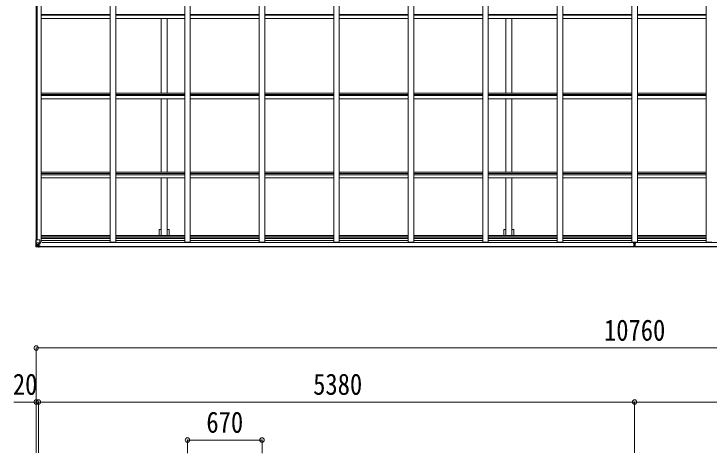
# Model space of a CAD drawing. Units: millimetres at full size, sheet at 1:40. Extents: x -11181 to 11305, y -7804 to 7716.
# Drawn here: x -951 to 5300, y -332 to 3618 of the extents above; entities that cross this region are included whole.
import ezdxf
from ezdxf.enums import TextEntityAlignment as Align

# ---------------------------------------------------------------- set-up
doc = ezdxf.new("R2010")
doc.units = ezdxf.units.MM
doc.header["$LTSCALE"] = 40
doc.header["$PDMODE"] = 32
doc.header["$PDSIZE"] = 40
for name, color, linetype, lineweight in [('0-1_本体', 4, 'Continuous', 9), ('0-2_部品', 7, 'Continuous', 9), ('0-4_TABLE1', 7, 'Continuous', 9), ('0-A_寸法', 6, 'Continuous', 9)]:
    doc.layers.add(name, color=color, linetype=linetype, lineweight=lineweight)
doc.styles.add('ＭＳ ゴシック', font='')
doc.styles.get('ＭＳ ゴシック').set_extended_font_data('MS Gothic')

msp = doc.modelspace()

# ---------------------------------------------------------------- linework, layer by layer
at = {"layer": '0-1_本体'}
for p, q in [((-750.11, 1584.65), (-750.11, 6854.74)), ((-740.29, 1584.65), (-740.29, 6854.74)), ((-705.11, 1566.18), (-705.11, 6873.21)), ((-85.11, 1566.18), (-85.11, 6873.21)), ((-35.11, 1566.18), (-35.11, 6873.21)), ((584.89, 1566.18), (584.89, 6873.21)), ((634.89, 1566.18), (634.89, 6873.21)), ((1254.89, 1566.18), (1254.89, 6873.21)), ((1304.89, 1566.18), (1304.89, 6873.21)), ((1924.89, 1566.18), (1924.89, 6873.21)), ((1974.89, 1566.18), (1974.89, 6873.21)), ((2594.89, 1566.18), (2594.89, 6873.21)), ((2644.89, 1566.18), (2644.89, 6873.21)), ((3264.89, 1566.18), (3264.89, 6873.21)), ((3314.89, 1566.18), (3314.89, 6873.21)), ((3934.89, 1566.18), (3934.89, 6873.21)), ((3984.89, 1566.18), (3984.89, 6873.21)), ((4604.89, 1566.18), (4604.89, 6873.21)), ((4654.89, 1566.18), (4654.89, 6873.21)), ((5274.89, 1566.18), (5274.89, 6873.21)), ((-705.11, 3611.15), (-85.11, 3611.15)), ((-705.11, 3607.29), (-85.11, 3607.29)), ((-705.11, 3577.41), (-85.11, 3577.41)), ((-35.11, 3611.15), (584.89, 3611.15)), ((-35.11, 3607.29), (584.89, 3607.29)), ((-35.11, 3577.41), (584.89, 3577.41)), ((372.39, 2904.88), (372.39, 3577.41)), ((427.39, 2904.88), (427.39, 3577.41)), ((634.89, 3611.15), (1254.89, 3611.15)), ((634.89, 3607.29), (1254.89, 3607.29)), ((634.89, 3577.41), (1254.89, 3577.41)), ((1304.89, 3611.15), (1924.89, 3611.15)), ((1304.89, 3607.29), (1924.89, 3607.29)), ((1304.89, 3577.41), (1924.89, 3577.41)), ((1974.89, 3611.15), (2594.89, 3611.15)), ((1974.89, 3607.29), (2594.89, 3607.29)), ((1974.89, 3577.41), (2594.89, 3577.41)), ((2644.89, 3611.15), (3264.89, 3611.15)), ((2644.89, 3607.29), (3264.89, 3607.29)), ((2644.89, 3577.41), (3264.89, 3577.41)), ((3314.89, 3611.15), (3934.89, 3611.15)), ((3314.89, 3607.29), (3934.89, 3607.29)), ((3314.89, 3577.41), (3934.89, 3577.41)), ((3472.39, 2904.88), (3472.39, 3577.41)), ((3527.39, 2904.88), (3527.39, 3577.41)), ((3984.89, 3611.15), (4604.89, 3611.15)), ((3984.89, 3607.29), (4604.89, 3607.29)), ((3984.89, 3577.41), (4604.89, 3577.41)), ((5274.89, 3611.15), (4654.89, 3611.15)), ((5274.89, 3607.29), (4654.89, 3607.29)), ((5274.89, 3577.41), (4654.89, 3577.41)), ((-705.13, 2891.96), (-85.11, 2891.96)), ((-705.11, 2904.88), (-85.11, 2904.88)), ((-705.11, 2883.64), (-85.11, 2883.64)), ((-35.11, 2904.88), (584.89, 2904.88)), ((-35.11, 2891.96), (584.89, 2891.96)), ((-35.11, 2883.64), (584.89, 2883.64)), ((634.89, 2904.88), (1254.89, 2904.88)), ((634.89, 2891.96), (1254.89, 2891.96)), ((634.89, 2883.64), (1254.89, 2883.64)), ((1304.89, 2904.88), (1924.89, 2904.88)), ((1304.89, 2891.96), (1924.89, 2891.96)), ((1304.89, 2883.64), (1924.89, 2883.64)), ((1974.89, 2904.88), (2594.89, 2904.88)), ((1974.89, 2891.96), (2594.89, 2891.96)), ((1974.89, 2883.64), (2594.89, 2883.64)), ((2644.89, 2904.88), (3264.89, 2904.88)), ((2644.89, 2891.96), (3264.89, 2891.96)), ((2644.89, 2883.64), (3264.89, 2883.64)), ((3314.89, 2904.88), (3934.89, 2904.88)), ((3314.89, 2891.96), (3934.89, 2891.96)), ((3314.89, 2883.64), (3934.89, 2883.64)), ((3984.89, 2904.88), (4604.89, 2904.88)), ((3984.89, 2891.96), (4604.87, 2891.96)), ((3984.89, 2883.64), (4604.89, 2883.64)), ((5274.89, 2904.88), (4654.89, 2904.88)), ((5274.89, 2883.64), (4654.89, 2883.64)), ((5274.89, 2891.96), (4654.9, 2891.96)), ((-705.11, 2854.36), (-85.11, 2854.36)), ((-35.11, 2854.36), (584.89, 2854.36)), ((372.39, 2194.1), (372.39, 2854.36)), ((427.39, 2194.1), (427.39, 2854.36)), ((634.89, 2854.36), (1254.89, 2854.36)), ((1304.89, 2854.36), (1924.89, 2854.36)), ((1974.89, 2854.36), (2594.89, 2854.36)), ((2644.89, 2854.36), (3264.89, 2854.36)), ((3314.89, 2854.36), (3934.89, 2854.36)), ((3472.39, 2194.1), (3472.39, 2854.36)), ((3527.39, 2194.1), (3527.39, 2854.36)), ((3984.89, 2854.36), (4604.89, 2854.36)), ((5274.89, 2854.36), (4654.89, 2854.36)), ((-705.11, 2194.1), (-85.11, 2194.1)), ((-35.11, 2194.1), (584.89, 2194.1)), ((634.89, 2194.1), (1254.89, 2194.1)), ((1304.89, 2194.1), (1924.89, 2194.1)), ((1974.89, 2194.1), (2594.89, 2194.1)), ((2644.89, 2194.1), (3264.89, 2194.1)), ((3314.89, 2194.1), (3934.89, 2194.1)), ((3984.89, 2194.1), (4604.89, 2194.1)), ((5274.89, 2194.1), (4654.89, 2194.1)), ((-705.11, 2181.26), (-85.11, 2181.26)), ((-705.11, 2171.11), (-85.11, 2171.11)), ((-705.11, 2142.14), (-85.11, 2142.14)), ((-35.11, 2181.26), (584.89, 2181.26)), ((-35.11, 2171.11), (584.89, 2171.11)), ((-35.11, 2142.14), (584.89, 2142.14)), ((372.39, 1625.04), (372.39, 2142.14)), ((427.39, 1625.04), (427.39, 2142.14)), ((634.89, 2181.26), (1254.89, 2181.26)), ((634.89, 2171.11), (1254.89, 2171.11)), ((634.89, 2142.14), (1254.89, 2142.14)), ((1304.89, 2181.26), (1924.89, 2181.26)), ((1304.89, 2171.11), (1924.89, 2171.11)), ((1304.89, 2142.14), (1924.89, 2142.14)), ((1974.89, 2181.26), (2594.89, 2181.26)), ((1974.89, 2171.11), (2594.89, 2171.11)), ((1974.89, 2142.14), (2594.89, 2142.14)), ((2644.89, 2181.26), (3264.89, 2181.26)), ((2644.89, 2171.11), (3264.89, 2171.11)), ((2644.89, 2142.14), (3264.89, 2142.14)), ((3314.89, 2181.26), (3934.89, 2181.26)), ((3314.89, 2171.11), (3934.89, 2171.11)), ((3314.89, 2142.14), (3934.89, 2142.14)), ((3472.39, 1625.04), (3472.39, 2142.14)), ((3527.39, 1625.04), (3527.39, 2142.14)), ((3984.89, 2181.26), (4604.89, 2181.26)), ((3984.89, 2171.11), (4604.89, 2171.11)), ((3984.89, 2142.14), (4604.89, 2142.14)), ((5274.89, 2181.26), (4654.89, 2181.26)), ((5274.89, 2171.11), (4654.89, 2171.11)), ((5274.89, 2142.14), (4654.89, 2142.14)), ((445.09, 1679.88), (427.39, 1679.88)), ((445.09, 1679.88), (445.09, 1625.04)), ((3545.09, 1679.88), (3527.39, 1679.88)), ((3545.09, 1679.88), (3545.09, 1625.04)), ((-705.11, 1566.18), (-718.11, 1566.18)), ((-705.11, 1625.04), (-85.11, 1625.04)), ((-705.11, 1612.22), (-85.11, 1612.22)), ((-705.11, 1600.87), (-85.11, 1600.87)), ((-705.11, 1597.09), (-85.11, 1597.09)), ((-705.11, 1581.14), (-85.11, 1581.14)), ((4621.39, 1562.86), (-696.11, 1562.86)), ((-85.11, 1566.18), (-35.11, 1566.18)), ((-35.11, 1625.04), (584.89, 1625.04)), ((-35.11, 1612.22), (584.89, 1612.22)), ((-35.11, 1600.87), (584.89, 1600.87)), ((-35.11, 1597.09), (584.89, 1597.09)), ((-35.11, 1581.14), (584.89, 1581.14)), ((584.89, 1566.18), (634.89, 1566.18)), ((634.89, 1625.04), (1254.89, 1625.04)), ((634.89, 1612.22), (1254.89, 1612.22)), ((634.89, 1600.87), (1254.89, 1600.87)), ((634.89, 1597.09), (1254.89, 1597.09)), ((634.89, 1581.14), (1254.89, 1581.14)), ((1254.89, 1566.18), (1304.89, 1566.18)), ((1304.89, 1625.04), (1924.89, 1625.04)), ((1304.89, 1612.22), (1924.89, 1612.22)), ((1304.89, 1600.87), (1924.89, 1600.87)), ((1304.89, 1597.09), (1924.89, 1597.09)), ((1304.89, 1581.14), (1924.89, 1581.14)), ((1924.89, 1566.18), (1974.89, 1566.18)), ((1974.89, 1625.04), (2594.89, 1625.04)), ((1974.89, 1612.22), (2594.89, 1612.22)), ((1974.89, 1600.87), (2594.89, 1600.87)), ((1974.89, 1597.09), (2594.89, 1597.09)), ((1974.89, 1581.14), (2594.89, 1581.14)), ((2594.89, 1566.18), (2644.89, 1566.18)), ((2644.89, 1625.04), (3264.89, 1625.04)), ((2644.89, 1612.22), (3264.89, 1612.22)), ((2644.89, 1600.87), (3264.89, 1600.87)), ((2644.89, 1597.09), (3264.89, 1597.09)), ((2644.89, 1581.14), (3264.89, 1581.14)), ((3264.89, 1566.18), (3314.89, 1566.18)), ((3314.89, 1625.04), (3934.89, 1625.04)), ((3314.89, 1612.22), (3934.89, 1612.22)), ((3314.89, 1600.87), (3934.89, 1600.87)), ((3314.89, 1597.09), (3934.89, 1597.09)), ((3314.89, 1581.14), (3934.89, 1581.14)), ((3934.89, 1566.18), (3984.89, 1566.18)), ((3984.89, 1625.04), (4604.89, 1625.04)), ((3984.89, 1612.22), (4604.89, 1612.22)), ((3984.89, 1600.87), (4604.89, 1600.87)), ((3984.89, 1597.09), (4604.89, 1597.09)), ((3984.89, 1581.14), (4604.89, 1581.14)), ((4604.89, 1566.18), (4654.89, 1566.18)), ((4638.39, 1562.86), (9955.89, 1562.86)), ((5274.89, 1625.04), (4654.89, 1625.04)), ((5274.89, 1612.22), (4654.89, 1612.22)), ((5274.89, 1600.87), (4654.89, 1600.87)), ((5274.89, 1597.09), (4654.89, 1597.09)), ((5274.89, 1581.14), (4654.89, 1581.14)), ((5324.89, 1566.18), (5274.89, 1566.18)), ((-728.61, 1526.31), (4623.39, 1526.31)), ((-728.61, 1523.88), (4623.39, 1523.88)), ((9988.39, 1526.31), (4636.39, 1526.31)), ((9988.39, 1523.88), (4636.39, 1523.88))]:
    msp.add_line(p, q, dxfattribs=at)
for points in [[(372.39, 1679.88), (354.69, 1679.88), (354.69, 1625.04)], [(3472.39, 1679.88), (3454.69, 1679.88), (3454.69, 1625.04)]]:
    msp.add_lwpolyline(points, dxfattribs=at)
at = {"layer": '0-2_部品'}
for p, q in [((-749.47, 1584.65), (-719.31, 1584.65)), ((-749.47, 1584.65), (-749.47, 1524.06)), ((-718.31, 1583.65), (-718.31, 1550.55)), ((-713.81, 1566.18), (-713.81, 1549.78)), ((-752.31, 1523.94), (-752.31, 1523.98)), ((-751.38, 1522.98), (-751.38, 1522.94)), ((-751.38, 1522.94), (-751.38, 1522.94)), ((-742.41, 1522.55), (-750.33, 1523.02)), ((-749.47, 1523.99), (-749.47, 1524.06)), ((-748.92, 1557.77), (-742.31, 1557.98)), ((-748.92, 1557.77), (-744.78, 1545.68)), ((-745.5, 1527.44), (-748.24, 1523.77)), ((-742.31, 1544.45), (-744.65, 1544.42)), ((-744.65, 1544.42), (-744.65, 1530.95)), ((-744.65, 1530.95), (-742.31, 1530.89)), ((-742.31, 1557.98), (-718.31, 1557.98)), ((-742.31, 1544.45), (-730.31, 1544.45)), ((-742.31, 1544.45), (-742.31, 1544.45)), ((-742.31, 1530.89), (-730.31, 1530.89)), ((-730.31, 1521.76), (-742.31, 1522.55)), ((-736.83, 1538.09), (-736.83, 1539.05)), ((-731.31, 1530.89), (-730.31, 1530.89)), ((-730.31, 1547.74), (-730.31, 1521.65)), ((-728.81, 1544.45), (-730.31, 1544.45)), ((-728.81, 1530.89), (-730.31, 1530.89)), ((-728.81, 1527.35), (-730.31, 1527.35)), ((-730.31, 1522.53), (-723.81, 1522.13)), ((-723.81, 1521.25), (-730.31, 1521.65)), ((-719.14, 1550.29), (-729.49, 1548.64)), ((-729.49, 1548), (-719.14, 1549.66)), ((-729.49, 1548.64), (-729.49, 1548)), ((-724.81, 1540.85), (-728.81, 1540.85)), ((-724.81, 1532.64), (-728.81, 1532.64)), ((-728.31, 1527.71), (-728.81, 1527.71)), ((-723.81, 1523.06), (-728.81, 1523.15)), ((-728.71, 1529.02), (-724.81, 1529.02)), ((-728.32, 1528.81), (-728.32, 1528.64)), ((-728.32, 1528.64), (-728.31, 1528.64)), ((-718.31, 1528.56), (-728.31, 1528.64)), ((-728.31, 1526.69), (-728.31, 1528.64)), ((-720.31, 1526.71), (-728.31, 1526.71)), ((-720.31, 1526.69), (-728.31, 1526.69)), ((-724.81, 1548.75), (-724.81, 1528.78)), ((-723.81, 1523.06), (-723.81, 1523.88)), ((-723.81, 1522.65), (-723.81, 1523.06)), ((-723.81, 1522.65), (-723.81, 1522.13)), ((-723.81, 1522.13), (-723.81, 1521.25)), ((-719.14, 1549.66), (-719.14, 1550.29)), ((-718.86, 1549.73), (-714.81, 1549.77)), ((-718.81, 1523.45), (-718.81, 1523.88)), ((-718.51, 1523.45), (-718.81, 1523.45)), ((-718.51, 1523.45), (-716.82, 1523.88)), ((-713.81, 1561.65), (-718.31, 1561.65)), ((-718.31, 1528.56), (-718.31, 1526.95)), ((-718.31, 1526.95), (-713.31, 1526.95)), ((-714.81, 1551.5), (-713.81, 1551.5)), ((-713.81, 1549.78), (-714.81, 1549.77)), ((-713.31, 1526.31), (-713.31, 1526.95)), ((-713.31, 1526.95), (-712.31, 1526.95)), ((-712.31, 1528.63), (-712.31, 1528.51)), ((-712.31, 1526.95), (-712.31, 1528.51)), ((-712.31, 1526.95), (-712.31, 1526.31))]:
    msp.add_line(p, q, dxfattribs=at)
for points in [[(-752.31, 1523.98), (-752.31, 1584.65), (-749.47, 1584.65)], [(-751.38, 1522.94), (-742.31, 1522.38), (-730.31, 1521.65)], [(-738.75, 1537.13), (-739.71, 1537.13), (-739.71, 1536.17), (-738.75, 1536.17)], [(-736.83, 1539.05), (-737.79, 1539.05), (-737.79, 1538.09)], [(-737.79, 1535.21), (-737.79, 1534.25), (-736.83, 1534.25), (-736.83, 1535.21)], [(-735.87, 1536.17), (-734.91, 1536.17), (-734.91, 1537.13), (-735.87, 1537.13)], [(-723.81, 1522.65), (-728.81, 1522.65), (-728.81, 1548.11)], [(-713.31, 1528.68), (-728.31, 1528.81), (-728.32, 1528.81)], [(-728.31, 1527.71), (-720.31, 1527.71), (-720.31, 1526.31)], [(-714.81, 1549.77), (-714.81, 1551.5), (-718.31, 1551.52)], [(-718.31, 1528.56), (-718.31, 1528.57), (-712.31, 1528.51)]]:
    msp.add_lwpolyline(points, dxfattribs=at)
msp.add_circle((-737.31, 1536.65), 5.3, dxfattribs=at)
for centre, radius, start, end in [((-719.31, 1583.65), 1, 0, 90), ((-751.32, 1523.98), 0.999, 180.04917, 266.5576), ((-751.32, 1523.94), 0.999, 180.04917, 266.5576), ((-751.31, 1523.93), 1, 179.99921, 266.49983), ((-750.16, 1510.33), 12.7, 84.89689, 90.75534), ((-748.19, 1523.94), 1.28, 177.54105, 228.82169), ((-738.75, 1538.09), 0.96, 270, 0), ((-738.75, 1535.21), 0.96, 0, 90), ((-735.87, 1538.09), 0.96, 180, 270), ((-735.87, 1535.21), 0.96, 90, 180), ((-729.38, 1547.71), 0.937, 96.73234, 177.67791), ((-729.38, 1547.07), 0.937, 96.73234, 177.67791), ((-728.3, 1529.32), 0.513, 178.95293, 268.11972), ((-728.31, 1529.14), 0.5, 179.95536, 269.47105), ((-728.31, 1526.21), 0.5, 89.99891, 179.99891), ((-728.31, 1526.19), 0.5, 90.00309, 180.00198), ((-719.25, 1551.22), 0.937, 276.73234, 357.67791), ((-719.25, 1550.59), 0.937, 276.73234, 357.67791), ((-713.18, 1520.99), 7.69, 83.56574, 91.03001)]:
    msp.add_arc(centre, radius, start, end, dxfattribs=at)
for centre, major_axis, ratio, start_param, end_param in [((-749.38, 1522.86), (2, -0.12), 0.060933, 2.0712557, 3.1453404), ((-550.38, 1510.62), (201, -12.36), 0.060933, 3.1453404, 3.145839), ((-748.2, 1555.42), (0.85, -2.32), 0.403757, 3.0087805, 3.9744392), ((-749.18, 1525.96), (-0.02, -3), 0.466854, 0.125683, 0.7596956), ((-747.52, 1531.03), (0.03, -5), 0.573921, 0.7672717, 1.551125), ((-746.05, 1544.4), (0, -3), 0.468246, 1.5772882, 2.0127935), ((-824.06, 1530.89), (81.75, 0), 0.061163, 6.2824128, 6.2831853)]:
    msp.add_ellipse(centre, major_axis=major_axis, ratio=ratio, start_param=start_param, end_param=end_param, dxfattribs=at)
at = {"layer": '0-4_TABLE1'}
for p, q in [((4621.39, 1566.18), (4621.39, 1555.29)), ((4621.39, 1566.18), (4621.39, 1555.29)), ((4628.39, 1562.36), (4628.39, 1566.18)), ((4628.39, 1562.36), (4628.39, 1566.18)), ((4631.39, 1562.36), (4631.39, 1566.18)), ((4631.39, 1562.36), (4631.39, 1566.18)), ((4638.39, 1566.18), (4638.39, 1555.29)), ((4638.39, 1566.18), (4638.39, 1555.29)), ((4621.39, 1554.79), (4628.39, 1554.86)), ((4621.39, 1554.79), (4621.39, 1553.92)), ((4621.39, 1553.92), (4628.39, 1553.86)), ((4621.39, 1553.42), (4628.39, 1553.36)), ((4623.39, 1526.86), (4623.39, 1525.36)), ((4623.39, 1526.86), (4623.39, 1525.36)), ((4628.39, 1525.05), (4623.39, 1525.36)), ((4623.39, 1525.36), (4623.39, 1522.36)), ((4623.39, 1525.36), (4629.89, 1524.96)), ((4623.39, 1522.36), (4628.23, 1522.06)), ((4624.39, 1553.39), (4624.39, 1541.52)), ((4624.39, 1553.39), (4624.39, 1541.56)), ((4624.39, 1541.52), (4628.39, 1541.56)), ((4624.39, 1541.52), (4624.39, 1533.29)), ((4624.39, 1533.29), (4628.39, 1533.35)), ((4624.39, 1533.29), (4624.39, 1529.69)), ((4624.39, 1529.69), (4628.39, 1529.76)), ((4624.39, 1529.76), (4624.39, 1527.86)), ((4628.39, 1529.76), (4624.39, 1529.76)), ((4624.39, 1529.69), (4624.39, 1527.86)), ((4624.39, 1527.86), (4628.39, 1527.86)), ((4628.39, 1527.86), (4624.39, 1527.86)), ((4628.23, 1522.06), (4629.89, 1521.96)), ((4628.39, 1562.36), (4631.39, 1562.36)), ((4628.39, 1562.36), (4628.39, 1555.28)), ((4631.39, 1562.36), (4628.39, 1562.36)), ((4628.39, 1562.36), (4628.39, 1555.28)), ((4628.39, 1555.28), (4631.39, 1555.28)), ((4628.39, 1555.28), (4628.39, 1545.64)), ((4631.39, 1555.28), (4628.39, 1555.28)), ((4628.39, 1555.28), (4628.39, 1545.64)), ((4628.39, 1545.64), (4631.39, 1545.64)), ((4628.39, 1545.64), (4628.39, 1538.57)), ((4631.39, 1545.64), (4628.39, 1545.64)), ((4628.39, 1545.64), (4628.39, 1538.57)), ((4628.39, 1538.57), (4631.39, 1538.57)), ((4628.39, 1527.86), (4628.39, 1538.57)), ((4628.39, 1527.86), (4628.39, 1538.57)), ((4631.39, 1538.57), (4628.39, 1538.57)), ((4628.39, 1527.86), (4628.39, 1525.06)), ((4629.89, 1524.96), (4628.39, 1525.06)), ((4636.39, 1525.36), (4629.89, 1524.96)), ((4629.89, 1524.96), (4631.39, 1525.06)), ((4629.89, 1521.96), (4629.89, 1524.96)), ((4629.89, 1521.96), (4629.89, 1524.96)), ((4631.54, 1522.06), (4629.89, 1521.96)), ((4631.39, 1562.36), (4631.39, 1555.28)), ((4631.39, 1562.36), (4631.39, 1555.28)), ((4631.39, 1555.28), (4631.39, 1545.64)), ((4631.39, 1555.28), (4631.39, 1545.64)), ((4638.39, 1554.79), (4631.39, 1554.86)), ((4638.39, 1553.92), (4631.39, 1553.86)), ((4638.39, 1553.42), (4631.39, 1553.36)), ((4631.39, 1545.64), (4631.39, 1538.57)), ((4631.39, 1545.64), (4631.39, 1538.57)), ((4635.39, 1541.52), (4631.39, 1541.56)), ((4631.39, 1527.86), (4631.39, 1538.57)), ((4631.39, 1527.86), (4631.39, 1538.57)), ((4635.39, 1533.29), (4631.39, 1533.35)), ((4631.39, 1529.76), (4635.39, 1529.76)), ((4635.39, 1529.69), (4631.39, 1529.76)), ((4631.39, 1527.86), (4635.39, 1527.86)), ((4631.39, 1527.86), (4631.39, 1525.06)), ((4635.39, 1527.86), (4631.39, 1527.86)), ((4631.39, 1525.05), (4636.39, 1525.36)), ((4636.39, 1522.36), (4631.54, 1522.06)), ((4635.39, 1553.39), (4635.39, 1541.56)), ((4635.39, 1553.39), (4635.39, 1541.52)), ((4635.39, 1541.52), (4635.39, 1533.29)), ((4635.39, 1533.29), (4635.39, 1529.69)), ((4635.39, 1529.76), (4635.39, 1527.86)), ((4635.39, 1529.69), (4635.39, 1527.86)), ((4636.39, 1526.86), (4636.39, 1525.36)), ((4636.39, 1526.86), (4636.39, 1525.36)), ((4636.39, 1525.36), (4636.39, 1522.36)), ((4638.39, 1554.79), (4638.39, 1553.92))]:
    msp.add_line(p, q, dxfattribs=at)
for points in [[(4628.39, 1555.36), (4621.39, 1555.29), (4621.39, 1554.79), (4621.39, 1553.92)], [(4628.39, 1554.86), (4621.39, 1554.79), (4621.39, 1555.29), (4628.39, 1555.36)], [(4628.39, 1553.86), (4621.39, 1553.92), (4621.39, 1553.42)], [(4628.39, 1553.36), (4621.39, 1553.42), (4621.39, 1553.92)], [(4629.89, 1521.96), (4623.39, 1522.36), (4623.39, 1525.36)], [(4628.39, 1541.56), (4624.39, 1541.56), (4624.39, 1533.35)], [(4628.39, 1533.35), (4624.39, 1533.35), (4624.39, 1529.76)], [(4629.89, 1521.96), (4636.39, 1522.36), (4636.39, 1525.36)], [(4631.39, 1554.86), (4638.39, 1554.79), (4638.39, 1555.29), (4631.39, 1555.36)], [(4631.39, 1555.36), (4638.39, 1555.29), (4638.39, 1554.79), (4638.39, 1553.92)], [(4631.39, 1553.36), (4638.39, 1553.42), (4638.39, 1553.92)], [(4631.39, 1553.86), (4638.39, 1553.92), (4638.39, 1553.42)], [(4631.39, 1541.56), (4635.39, 1541.56), (4635.39, 1533.35)], [(4631.39, 1533.35), (4635.39, 1533.35), (4635.39, 1529.76)]]:
    msp.add_lwpolyline(points, dxfattribs=at)
for centre, start, end in [((4624.39, 1526.86), 90, 180), ((4624.39, 1526.86), 90, 180), ((4635.39, 1526.86), 0, 90), ((4635.39, 1526.86), 0, 90)]:
    msp.add_arc(centre, 1, start, end, dxfattribs=at)
for centre, major_axis, ratio, start_param, end_param in [((4628.41, 1525.05), (0.18, 2.99), 0.008711, 1.5718618, 3.1415927), ((4456.52, 1535.57), (171.87, -10.52), 0.017422, 0.0000005, 0.0010659), ((4803.26, 1535.57), (-171.87, -10.52), 0.017422, 6.2821194, 6.2831848), ((4631.36, 1525.05), (-0.18, 2.99), 0.008711, 3.1415927, 4.7113235)]:
    msp.add_ellipse(centre, major_axis=major_axis, ratio=ratio, start_param=start_param, end_param=end_param, dxfattribs=at)
at = {"layer": '0-A_寸法'}
for p, q in [((-750.11, 613.88), (-750.11, 127.48)), ((-750.11, 613.88), (10009.88, 613.88)), ((-750.11, 127.48), (-950.11, 127.48)), ((-750.11, 127.48), (-750.11, -328.09)), ((-750.11, 127.48), (-730.11, 127.48)), ((-730.11, 127.48), (-730.11, -328.09)), ((-730.11, 127.48), (4649.88, 127.48)), ((-730.11, 127.48), (-730.11, -328.09)), ((9989.88, 127.48), (4609.89, 127.48)), ((4629.89, 127.48), (4629.89, -328.09)), ((609.89, -213.96), (609.89, -331.56)), ((609.89, -213.96), (1279.89, -213.96)), ((1279.89, -213.96), (1279.89, -331.56))]:
    msp.add_line(p, q, dxfattribs=at)
for p in [(-750.11, 613.88), (-750.11, 127.48), (-730.11, 127.48), (4629.89, 127.48), (609.89, -213.96), (1279.89, -213.96)]:
    msp.add_point(p, dxfattribs=at)

# ---------------------------------------------------------------- texts
at = {"layer": '0-A_寸法', "color": 7, "style": 'ＭＳ ゴシック', "width": 0.85}
for s, p in [('10760', (4354.89, 621.88)), ('20', (-960.11, 135.48)), ('5380', (1739.89, 135.48)), ('670', (779.89, -205.96))]:
    msp.add_text(s, height=190.6, dxfattribs=at).set_placement(p, align=Align.BOTTOM_LEFT)

doc.saveas('drawing.dxf')
